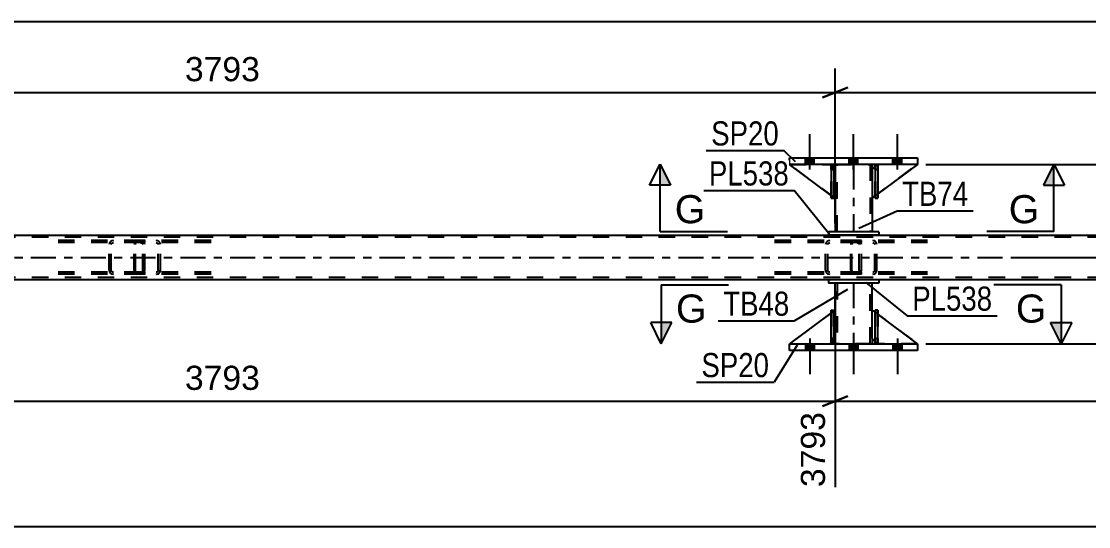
# Model space of a CAD drawing. Header units: millimetres. Extents: x 0 to 841, y 0 to 594.
# Drawn here: x 143.1 to 269.9, y 206.5 to 266.5 of the extents above; entities that cross this region are included whole.
import ezdxf

# ---------------------------------------------------------------- set-up
doc = ezdxf.new("R2010")
doc.units = ezdxf.units.MM
doc.linetypes.add('DXK_LINE_DOT2', pattern=[3.9198, 1.9599, -1.9599])
doc.linetypes.add('DXK_LINE_DOT3', pattern=[5.9187, 2.979, -0.9799, 0.9799, -0.9799])
doc.styles.add('Arial', font='ARIAL.TTF', dxfattribs={"height": 0.2})
doc.styles.add('Arial Narrow', font='ARIALN.TTF', dxfattribs={"height": 0.2})

# ---------------------------------------------------------------- blocks, each defined once
blk = doc.blocks.new('Part-318892622-4187 - 4091')
at = {"color": 7, "linetype": 'DXK_LINE_DOT2'}
for p, q in [((239.3, 232.21), (239.62, 232.21)), ((239.3, 228.81), (239.3, 232.21)), ((239.3, 232.21), (239.3, 228.21)), ((239.62, 232.21), (239.62, 228.81)), ((239.62, 228.21), (239.62, 232.12)), ((239.62, 228.81), (239.3, 228.81)), ((239.3, 228.21), (239.3, 228.81)), ((239.62, 228.81), (239.62, 228.21)), ((239.62, 228.21), (239.3, 228.21)), ((239.62, 228.21), (239.62, 228.21))]:
    blk.add_line(p, q, dxfattribs=at)
blk = doc.blocks.new('Part-318892622-4188 - 4091')
at = {"color": 2, "linetype": 'Continuous'}
for p, q in [((244.5, 228.21), (244.5, 232.21)), ((244.5, 232.21), (244.82, 232.21)), ((244.82, 228.21), (244.82, 232.21)), ((244.5, 228.21), (244.5, 228.21)), ((244.82, 228.21), (244.5, 228.21))]:
    blk.add_line(p, q, dxfattribs=at)
at = {"color": 7, "linetype": 'DXK_LINE_DOT2'}
for p, q in [((244.5, 232.21), (244.5, 228.81)), ((244.82, 228.81), (244.82, 232.21)), ((244.5, 228.81), (244.5, 228.21)), ((244.5, 228.81), (244.82, 228.81)), ((244.82, 228.21), (244.82, 228.81)), ((244.5, 228.21), (244.5, 228.21)), ((244.5, 228.21), (244.5, 228.21)), ((244.82, 228.21), (244.82, 228.21))]:
    blk.add_line(p, q, dxfattribs=at)
blk = doc.blocks.new('Part-318892622-4189 - 4091')
at = {"color": 2, "linetype": 'Continuous'}
for p, q in [((239.3, 228.21), (239.3, 232.21)), ((239.3, 232.21), (239.62, 232.21)), ((239.62, 228.21), (239.62, 232.21)), ((239.3, 228.21), (239.3, 228.21)), ((239.62, 228.21), (239.3, 228.21))]:
    blk.add_line(p, q, dxfattribs=at)
at = {"color": 7, "linetype": 'DXK_LINE_DOT2'}
for p, q in [((239.3, 232.21), (239.3, 228.81)), ((239.62, 228.81), (239.62, 232.21)), ((239.3, 228.81), (239.3, 228.21)), ((239.3, 228.81), (239.62, 228.81)), ((239.62, 228.21), (239.62, 228.81)), ((239.3, 228.21), (239.3, 228.21)), ((239.3, 228.21), (239.3, 228.21)), ((239.62, 228.21), (239.62, 228.21))]:
    blk.add_line(p, q, dxfattribs=at)
blk = doc.blocks.new('Bolt-318892622-4109 - 4091')
at = {"linetype": 'Continuous'}
for points in [[(237.27, 250.29), (236.23, 250.29), (236.23, 249.49), (237.27, 249.49)], [(237.27, 250.29), (236.23, 250.29), (236.23, 249.49), (237.27, 249.49)], [(237.27, 250.29), (236.23, 250.29), (236.23, 249.49), (237.27, 249.49)], [(242.47, 250.29), (241.43, 250.29), (241.43, 249.49), (242.47, 249.49)], [(242.47, 250.29), (241.43, 250.29), (241.43, 249.49), (242.47, 249.49)], [(247.67, 250.29), (246.63, 250.29), (246.63, 249.49), (247.67, 249.49)], [(247.67, 250.29), (246.63, 250.29), (246.63, 249.49), (247.67, 249.49)], [(247.67, 250.29), (246.63, 250.29), (246.63, 249.49), (247.67, 249.49)]]:
    blk.add_hatch(color=1, dxfattribs=at).paths.add_polyline_path(points)
at = {"color": 1, "linetype": 'Continuous'}
for p, q in [((236.75, 248.89), (236.75, 253.09)), ((236.75, 248.89), (236.75, 253.09)), ((236.75, 248.89), (236.75, 253.09)), ((241.95, 248.89), (241.95, 253.09)), ((241.95, 248.89), (241.95, 253.09)), ((247.15, 248.89), (247.15, 253.09)), ((247.15, 248.89), (247.15, 253.09)), ((247.15, 248.89), (247.15, 253.09)), ((236.23, 249.49), (236.23, 250.29)), ((236.23, 249.49), (236.23, 250.29)), ((236.23, 249.49), (236.23, 250.29)), ((237.27, 249.49), (237.27, 250.29)), ((237.27, 249.49), (237.27, 250.29)), ((237.27, 249.49), (237.27, 250.29)), ((241.43, 249.49), (241.43, 250.29)), ((241.43, 249.49), (241.43, 250.29)), ((242.47, 249.49), (242.47, 250.29)), ((242.47, 249.49), (242.47, 250.29)), ((246.63, 249.49), (246.63, 250.29)), ((246.63, 249.49), (246.63, 250.29)), ((246.63, 249.49), (246.63, 250.29)), ((247.67, 249.49), (247.67, 250.29)), ((247.67, 249.49), (247.67, 250.29)), ((247.67, 249.49), (247.67, 250.29))]:
    blk.add_line(p, q, dxfattribs=at)
blk = doc.blocks.new('Bolt-318892622-4110 - 4091')
at = {"linetype": 'Continuous'}
for points in [[(236.23, 227.41), (237.27, 227.41), (237.27, 228.21), (236.23, 228.21)], [(236.23, 227.41), (237.27, 227.41), (237.27, 228.21), (236.23, 228.21)], [(236.23, 227.41), (237.27, 227.41), (237.27, 228.21), (236.23, 228.21)], [(241.43, 227.41), (242.47, 227.41), (242.47, 228.21), (241.43, 228.21)], [(241.43, 227.41), (242.47, 227.41), (242.47, 228.21), (241.43, 228.21)], [(246.63, 227.41), (247.67, 227.41), (247.67, 228.21), (246.63, 228.21)], [(246.63, 227.41), (247.67, 227.41), (247.67, 228.21), (246.63, 228.21)], [(246.63, 227.41), (247.67, 227.41), (247.67, 228.21), (246.63, 228.21)]]:
    blk.add_hatch(color=1, dxfattribs=at).paths.add_polyline_path(points)
at = {"color": 1, "linetype": 'Continuous'}
for p, q in [((236.75, 228.81), (236.75, 224.61)), ((236.75, 228.81), (236.75, 224.61)), ((236.75, 228.81), (236.75, 224.61)), ((241.95, 228.81), (241.95, 224.61)), ((241.95, 228.81), (241.95, 224.61)), ((247.15, 228.81), (247.15, 224.61)), ((247.15, 228.81), (247.15, 224.61)), ((247.15, 228.81), (247.15, 224.61)), ((236.23, 228.21), (236.23, 227.41)), ((236.23, 228.21), (236.23, 227.41)), ((236.23, 228.21), (236.23, 227.41)), ((237.27, 228.21), (237.27, 227.41)), ((237.27, 228.21), (237.27, 227.41)), ((237.27, 228.21), (237.27, 227.41)), ((241.43, 228.21), (241.43, 227.41)), ((241.43, 228.21), (241.43, 227.41)), ((242.47, 228.21), (242.47, 227.41)), ((242.47, 228.21), (242.47, 227.41)), ((246.63, 228.21), (246.63, 227.41)), ((246.63, 228.21), (246.63, 227.41)), ((246.63, 228.21), (246.63, 227.41)), ((247.67, 228.21), (247.67, 227.41)), ((247.67, 228.21), (247.67, 227.41)), ((247.67, 228.21), (247.67, 227.41))]:
    blk.add_line(p, q, dxfattribs=at)
blk = doc.blocks.new('Part-318892622-4194 - 4091')
at = {"color": 2, "linetype": 'Continuous'}
for p, q in [((239.75, 232.21), (239.75, 235.41)), ((244.15, 232.21), (244.15, 235.41)), ((239.75, 228.21), (239.75, 228.81)), ((244.15, 228.81), (244.15, 228.21))]:
    blk.add_line(p, q, dxfattribs=at)
at = {"color": 7, "linetype": 'DXK_LINE_DOT2'}
for p, q in [((244.15, 235.41), (239.75, 235.41)), ((239.99, 235.41), (239.99, 228.21)), ((243.91, 228.21), (243.91, 235.41)), ((239.75, 228.81), (239.75, 232.21)), ((244.15, 228.81), (244.15, 232.21)), ((244.15, 228.21), (239.75, 228.21))]:
    blk.add_line(p, q, dxfattribs=at)
at = {"color": 7, "linetype": 'DXK_LINE_DOT3'}
blk.add_line((241.95, 235.41), (241.95, 228.21), dxfattribs=at)
blk = doc.blocks.new('Part-318892622-4152 - 4091')
at = {"color": 2, "linetype": 'Continuous'}
for p, q in [((102.77, 241.09), (761.68, 241.09)), ((238.95, 235.81), (102.77, 235.81)), ((494.16, 235.81), (244.95, 235.81))]:
    blk.add_line(p, q, dxfattribs=at)
at = {"color": 7, "linetype": 'DXK_LINE_DOT2'}
for p, q in [((761.68, 240.85), (102.77, 240.85)), ((761.68, 236.05), (102.77, 236.05)), ((244.95, 235.81), (238.95, 235.81))]:
    blk.add_line(p, q, dxfattribs=at)
at = {"color": 7, "linetype": 'DXK_LINE_DOT3'}
blk.add_line((102.77, 238.45), (761.68, 238.45), dxfattribs=at)
blk = doc.blocks.new('Part-318892622-4199 - 4091')
at = {"color": 2, "linetype": 'Continuous'}
for p, q in [((244.95, 235.81), (238.95, 235.81)), ((238.95, 235.81), (238.95, 235.41)), ((244.95, 235.41), (238.95, 235.41)), ((244.95, 235.81), (244.95, 235.41))]:
    blk.add_line(p, q, dxfattribs=at)
blk = doc.blocks.new('Part-318892622-4204 - 4091')
at = {"color": 2, "linetype": 'Continuous'}
for p, q in [((244.95, 241.49), (238.95, 241.49)), ((238.95, 241.49), (238.95, 241.09)), ((244.95, 241.09), (238.95, 241.09)), ((244.95, 241.49), (244.95, 241.09))]:
    blk.add_line(p, q, dxfattribs=at)
blk = doc.blocks.new('Part-318892622-4214 - 4091')
at = {"color": 7, "linetype": 'DXK_LINE_DOT2'}
for p, q in [((241.63, 240.16), (241.61, 239.97)), ((241.61, 236.93), (241.61, 239.97)), ((241.69, 240.31), (241.63, 240.16)), ((241.78, 240.42), (241.69, 240.31)), ((241.75, 239.97), (241.76, 240.06)), ((241.75, 236.93), (241.75, 239.97)), ((241.76, 240.06), (241.79, 240.14)), ((241.88, 240.45), (241.78, 240.42)), ((241.79, 240.14), (241.83, 240.19)), ((241.83, 240.19), (241.88, 240.21)), ((250.74, 240.45), (241.88, 240.45)), ((250.74, 240.21), (241.88, 240.21)), ((242.88, 240.21), (242.88, 240.45)), ((244.41, 240.42), (244.22, 240.45)), ((244.22, 240.21), (244.32, 240.19)), ((244.32, 240.19), (244.4, 240.14)), ((244.4, 240.14), (244.45, 240.06)), ((244.45, 240.06), (244.47, 239.97)), ((244.47, 236.93), (244.47, 239.97)), ((244.72, 239.97), (244.68, 240.16)), ((244.72, 236.93), (244.72, 239.97)), ((241.61, 236.93), (241.63, 236.75)), ((241.63, 236.75), (241.69, 236.59)), ((241.69, 236.59), (241.78, 236.49)), ((241.76, 236.84), (241.75, 236.93)), ((241.79, 236.76), (241.76, 236.84)), ((241.78, 236.49), (241.88, 236.45)), ((241.83, 236.71), (241.79, 236.76)), ((241.88, 236.69), (241.83, 236.71)), ((250.74, 236.69), (241.88, 236.69)), ((250.74, 236.45), (241.88, 236.45)), ((242.88, 236.45), (242.88, 236.69)), ((244.32, 236.71), (244.22, 236.69)), ((244.22, 236.45), (244.41, 236.49)), ((244.4, 236.76), (244.32, 236.71)), ((244.45, 236.84), (244.4, 236.76)), ((244.47, 236.93), (244.45, 236.84)), ((244.68, 236.75), (244.72, 236.93))]:
    blk.add_line(p, q, dxfattribs=at)
for centre, start, end in [((244.23, 239.96), 23.8494, 68.8059), ((244.23, 236.95), 291.1941, 336.1506)]:
    blk.add_arc(centre, 0.492, start, end, dxfattribs=at)
blk = doc.blocks.new('Part-318892622-4215 - 4091')
at = {"color": 7, "linetype": 'DXK_LINE_DOT2'}
for p, q in [((156.5, 240.16), (156.48, 239.97)), ((156.48, 236.93), (156.48, 239.97)), ((156.56, 240.31), (156.5, 240.16)), ((156.65, 240.42), (156.56, 240.31)), ((156.61, 239.97), (156.63, 240.06)), ((156.61, 236.93), (156.61, 239.97)), ((156.63, 240.06), (156.65, 240.14)), ((156.75, 240.45), (156.65, 240.42)), ((156.65, 240.14), (156.7, 240.19)), ((156.7, 240.19), (156.75, 240.21)), ((165.61, 240.45), (156.75, 240.45)), ((165.61, 240.21), (156.75, 240.21)), ((157.74, 240.21), (157.74, 240.45)), ((159.28, 240.42), (159.08, 240.45)), ((159.08, 240.21), (159.18, 240.19)), ((159.18, 240.19), (159.26, 240.14)), ((159.26, 240.14), (159.32, 240.06)), ((159.32, 240.06), (159.34, 239.97)), ((159.34, 236.93), (159.34, 239.97)), ((159.59, 239.97), (159.55, 240.16)), ((159.59, 236.93), (159.59, 239.97)), ((156.48, 236.93), (156.5, 236.75)), ((156.5, 236.75), (156.56, 236.59)), ((156.56, 236.59), (156.65, 236.49)), ((156.63, 236.84), (156.61, 236.93)), ((156.65, 236.76), (156.63, 236.84)), ((156.7, 236.71), (156.65, 236.76)), ((156.65, 236.49), (156.75, 236.45)), ((156.75, 236.69), (156.7, 236.71)), ((165.61, 236.69), (156.75, 236.69)), ((165.61, 236.45), (156.75, 236.45)), ((157.74, 236.45), (157.74, 236.69)), ((159.18, 236.71), (159.08, 236.69)), ((159.08, 236.45), (159.28, 236.49)), ((159.26, 236.76), (159.18, 236.71)), ((159.32, 236.84), (159.26, 236.76)), ((159.34, 236.93), (159.32, 236.84)), ((159.55, 236.75), (159.59, 236.93))]:
    blk.add_line(p, q, dxfattribs=at)
for centre, start, end in [((159.1, 239.96), 23.8494, 68.8059), ((159.1, 236.95), 291.1941, 336.1506)]:
    blk.add_arc(centre, 0.492, start, end, dxfattribs=at)
blk = doc.blocks.new('Part-318892622-4217 - 4091')
at = {"color": 7, "linetype": 'DXK_LINE_DOT2'}
for p, q in [((239.75, 245.49), (234.35, 249.49)), ((234.35, 249.49), (239.15, 249.49)), ((239.15, 249.49), (239.75, 248.89)), ((239.75, 248.89), (239.15, 249.49)), ((239.75, 248.89), (239.75, 245.49)), ((239.75, 248.89), (239.75, 248.89)), ((239.75, 248.89), (239.75, 245.49))]:
    blk.add_line(p, q, dxfattribs=at)
blk = doc.blocks.new('Part-318892622-4218 - 4091')
at = {"color": 2, "linetype": 'Continuous'}
for p, q in [((239.3, 245.82), (234.35, 249.49)), ((239.3, 249.34), (239.15, 249.49)), ((239.75, 248.89), (239.62, 249.02)), ((239.75, 248.89), (239.75, 248.89)), ((239.75, 245.49), (239.75, 248.89)), ((239.62, 245.59), (239.75, 245.49)), ((239.75, 245.49), (239.75, 245.49))]:
    blk.add_line(p, q, dxfattribs=at)
at = {"color": 7, "linetype": 'DXK_LINE_DOT2'}
for p, q in [((239.15, 249.49), (234.35, 249.49)), ((234.35, 249.49), (234.35, 249.49)), ((239.15, 249.49), (239.75, 248.89)), ((239.62, 249.02), (239.3, 249.34)), ((239.75, 248.89), (239.75, 245.49)), ((239.62, 245.59), (239.3, 245.82))]:
    blk.add_line(p, q, dxfattribs=at)
blk = doc.blocks.new('Part-318892622-4219 - 4091')
at = {"color": 7, "linetype": 'DXK_LINE_DOT2'}
for p, q in [((244.5, 248.89), (244.5, 249.49)), ((244.5, 249.49), (244.5, 249.49)), ((244.5, 249.49), (244.5, 245.49)), ((244.5, 249.49), (244.82, 249.49)), ((244.5, 245.49), (244.5, 248.89)), ((244.5, 248.89), (244.82, 248.89)), ((244.82, 249.49), (244.82, 248.89)), ((244.82, 245.49), (244.82, 249.49)), ((244.82, 248.89), (244.82, 245.49)), ((244.5, 245.49), (244.82, 245.49))]:
    blk.add_line(p, q, dxfattribs=at)
blk = doc.blocks.new('Part-318892622-4220 - 4091')
at = {"color": 7, "linetype": 'DXK_LINE_DOT2'}
for p, q in [((239.3, 248.89), (239.3, 249.49)), ((239.3, 249.49), (239.3, 249.49)), ((239.3, 249.49), (239.3, 245.49)), ((239.3, 249.49), (239.62, 249.49)), ((239.3, 245.49), (239.3, 248.89)), ((239.3, 248.89), (239.62, 248.89)), ((239.62, 249.49), (239.62, 248.89)), ((239.62, 245.49), (239.62, 249.49)), ((239.62, 248.89), (239.62, 245.49)), ((239.3, 245.49), (239.62, 245.49))]:
    blk.add_line(p, q, dxfattribs=at)
blk = doc.blocks.new('Part-318892622-4221 - 4091')
at = {"color": 2, "linetype": 'Continuous'}
for p, q in [((244.82, 249.49), (244.5, 249.49)), ((244.5, 249.49), (244.5, 245.49)), ((244.82, 249.49), (244.82, 249.49)), ((244.82, 249.49), (244.82, 245.49)), ((244.82, 245.49), (244.5, 245.49))]:
    blk.add_line(p, q, dxfattribs=at)
at = {"color": 7, "linetype": 'DXK_LINE_DOT2'}
for p, q in [((244.5, 249.49), (244.5, 248.89)), ((244.5, 249.49), (244.5, 249.49)), ((244.82, 248.89), (244.5, 248.89)), ((244.5, 248.89), (244.5, 245.49)), ((244.82, 248.89), (244.82, 249.49)), ((244.82, 249.49), (244.82, 249.49)), ((244.82, 245.49), (244.82, 248.89))]:
    blk.add_line(p, q, dxfattribs=at)
blk = doc.blocks.new('Part-318892622-4222 - 4091')
at = {"color": 2, "linetype": 'Continuous'}
for p, q in [((239.62, 249.49), (239.3, 249.49)), ((239.3, 249.49), (239.3, 245.49)), ((239.62, 249.49), (239.62, 249.49)), ((239.62, 249.49), (239.62, 245.49)), ((239.62, 245.49), (239.3, 245.49))]:
    blk.add_line(p, q, dxfattribs=at)
at = {"color": 7, "linetype": 'DXK_LINE_DOT2'}
for p, q in [((239.3, 249.49), (239.3, 248.89)), ((239.3, 249.49), (239.3, 249.49)), ((239.62, 248.89), (239.3, 248.89)), ((239.3, 248.89), (239.3, 245.49)), ((239.62, 248.89), (239.62, 249.49)), ((239.62, 249.49), (239.62, 249.49)), ((239.62, 245.49), (239.62, 248.89))]:
    blk.add_line(p, q, dxfattribs=at)
blk = doc.blocks.new('Part-318892622-4271 - 4091')
at = {"color": 2, "linetype": 'Continuous'}
for p, q in [((239.75, 249.49), (239.75, 248.89)), ((244.15, 249.49), (244.15, 248.89)), ((239.75, 245.49), (239.75, 241.49)), ((244.15, 245.49), (244.15, 241.49))]:
    blk.add_line(p, q, dxfattribs=at)
at = {"color": 7, "linetype": 'DXK_LINE_DOT2'}
for p, q in [((239.75, 249.49), (244.15, 249.49)), ((239.75, 248.89), (239.75, 245.49)), ((239.99, 241.49), (239.99, 249.49)), ((243.91, 249.49), (243.91, 241.49)), ((244.15, 248.89), (244.15, 245.49)), ((244.15, 241.49), (239.75, 241.49))]:
    blk.add_line(p, q, dxfattribs=at)
at = {"color": 7, "linetype": 'DXK_LINE_DOT3'}
blk.add_line((241.95, 249.49), (241.95, 241.49), dxfattribs=at)
blk = doc.blocks.new('Part-318892622-4272 - 4091')
at = {"color": 7, "linetype": 'DXK_LINE_DOT2'}
for p, q in [((244.15, 228.81), (244.15, 232.21)), ((244.15, 232.21), (249.55, 228.21)), ((244.75, 228.21), (244.15, 228.81)), ((249.55, 228.21), (244.75, 228.21))]:
    blk.add_line(p, q, dxfattribs=at)
blk = doc.blocks.new('Part-318892622-4273 - 4091')
at = {"color": 2, "linetype": 'Continuous'}
for p, q in [((244.15, 228.81), (244.15, 232.21)), ((244.15, 232.21), (244.5, 231.95)), ((249.55, 228.21), (244.82, 231.71)), ((244.5, 228.46), (244.15, 228.81))]:
    blk.add_line(p, q, dxfattribs=at)
at = {"color": 7, "linetype": 'DXK_LINE_DOT2'}
for p, q in [((244.82, 231.71), (244.5, 231.95)), ((244.5, 228.46), (244.75, 228.21)), ((244.75, 228.21), (249.55, 228.21))]:
    blk.add_line(p, q, dxfattribs=at)
blk = doc.blocks.new('Part-318892622-4274 - 4091')
at = {"color": 7, "linetype": 'DXK_LINE_DOT2'}
for p, q in [((239.75, 232.21), (234.35, 228.21)), ((239.75, 228.81), (239.75, 232.21)), ((239.75, 232.21), (239.75, 228.81)), ((239.15, 228.21), (239.75, 228.81)), ((239.75, 228.81), (239.15, 228.21)), ((239.75, 228.81), (239.75, 228.81)), ((234.35, 228.21), (239.15, 228.21))]:
    blk.add_line(p, q, dxfattribs=at)
blk = doc.blocks.new('Part-318892622-4275 - 4091')
at = {"color": 7, "linetype": 'DXK_LINE_DOT2'}
for p, q in [((239.62, 232.12), (239.3, 231.88)), ((239.75, 228.81), (239.75, 232.21)), ((239.75, 228.81), (239.15, 228.21)), ((239.62, 228.69), (239.3, 228.37)), ((234.35, 228.21), (234.35, 228.21)), ((234.35, 228.21), (239.15, 228.21))]:
    blk.add_line(p, q, dxfattribs=at)
at = {"color": 2, "linetype": 'Continuous'}
for p, q in [((239.75, 232.21), (239.62, 232.12)), ((239.75, 228.81), (239.75, 232.21)), ((239.3, 231.88), (234.35, 228.21)), ((239.3, 228.37), (239.15, 228.21)), ((239.75, 228.81), (239.62, 228.69)), ((239.75, 228.81), (239.75, 228.81))]:
    blk.add_line(p, q, dxfattribs=at)
blk = doc.blocks.new('Part-318892622-4276 - 4091')
at = {"color": 7, "linetype": 'DXK_LINE_DOT2'}
for p, q in [((244.82, 232.21), (244.5, 232.21)), ((244.5, 228.81), (244.5, 232.21)), ((244.5, 232.21), (244.5, 228.21)), ((244.82, 232.21), (244.82, 228.81)), ((244.82, 228.21), (244.82, 232.21)), ((244.82, 228.81), (244.5, 228.81)), ((244.5, 228.21), (244.5, 228.81)), ((244.82, 228.81), (244.82, 228.21)), ((244.82, 228.21), (244.5, 228.21)), ((244.82, 228.21), (244.82, 228.21))]:
    blk.add_line(p, q, dxfattribs=at)
blk = doc.blocks.new('Part-318892622-4281 - 4091')
at = {"color": 7, "linetype": 'DXK_LINE_DOT2'}
for p, q in [((157.23, 240.45), (146.38, 240.45)), ((157.23, 240.21), (146.38, 240.21)), ((153.52, 240.16), (153.49, 239.97)), ((153.49, 236.93), (153.49, 239.97)), ((153.74, 239.97), (153.76, 240.06)), ((153.74, 236.93), (153.74, 239.97)), ((153.76, 240.06), (153.82, 240.14)), ((154, 240.45), (153.8, 240.42)), ((153.82, 240.14), (153.9, 240.19)), ((153.9, 240.19), (154, 240.21)), ((157.43, 240.42), (157.23, 240.45)), ((157.23, 240.21), (157.33, 240.19)), ((157.33, 240.19), (157.41, 240.14)), ((157.41, 240.14), (157.47, 240.06)), ((157.47, 240.06), (157.49, 239.97)), ((157.49, 236.93), (157.49, 239.97)), ((157.74, 239.97), (157.7, 240.16)), ((157.74, 236.93), (157.74, 239.97)), ((157.23, 236.69), (146.38, 236.69)), ((157.23, 236.45), (146.38, 236.45)), ((153.49, 236.93), (153.52, 236.75)), ((153.76, 236.84), (153.74, 236.93)), ((153.82, 236.76), (153.76, 236.84)), ((153.8, 236.49), (154, 236.45)), ((153.9, 236.71), (153.82, 236.76)), ((154, 236.69), (153.9, 236.71)), ((157.33, 236.71), (157.23, 236.69)), ((157.23, 236.45), (157.43, 236.49)), ((157.41, 236.76), (157.33, 236.71)), ((157.47, 236.84), (157.41, 236.76)), ((157.49, 236.93), (157.47, 236.84)), ((157.7, 236.75), (157.74, 236.93))]:
    blk.add_line(p, q, dxfattribs=at)
for centre, start, end in [((153.98, 239.95), 110.7583, 155.68), ((157.25, 239.95), 24.32, 69.2417), ((153.98, 236.95), 204.32, 249.2417), ((157.25, 236.95), 290.7583, 335.68)]:
    blk.add_arc(centre, 0.496, start, end, dxfattribs=at)
blk = doc.blocks.new('Part-318892622-4300 - 4091')
at = {"color": 7, "linetype": 'DXK_LINE_DOT2'}
for p, q in [((242.37, 240.45), (231.51, 240.45)), ((242.37, 240.21), (231.51, 240.21)), ((238.66, 240.16), (238.62, 239.97)), ((238.62, 236.93), (238.62, 239.97)), ((238.88, 239.97), (238.89, 240.06)), ((238.88, 236.93), (238.88, 239.97)), ((238.89, 240.06), (238.95, 240.14)), ((239.13, 240.45), (238.94, 240.42)), ((238.95, 240.14), (239.03, 240.19)), ((239.03, 240.19), (239.13, 240.21)), ((242.56, 240.42), (242.37, 240.45)), ((242.37, 240.21), (242.46, 240.19)), ((242.46, 240.19), (242.55, 240.14)), ((242.55, 240.14), (242.6, 240.06)), ((242.6, 240.06), (242.62, 239.97)), ((242.62, 236.93), (242.62, 239.97)), ((242.88, 239.97), (242.84, 240.16)), ((242.88, 236.93), (242.88, 239.97)), ((242.37, 236.69), (231.51, 236.69)), ((242.37, 236.45), (231.51, 236.45)), ((238.62, 236.93), (238.66, 236.75)), ((238.89, 236.84), (238.88, 236.93)), ((238.95, 236.76), (238.89, 236.84)), ((238.94, 236.49), (239.13, 236.45)), ((239.03, 236.71), (238.95, 236.76)), ((239.13, 236.69), (239.03, 236.71)), ((242.46, 236.71), (242.37, 236.69)), ((242.37, 236.45), (242.56, 236.49)), ((242.55, 236.76), (242.46, 236.71)), ((242.6, 236.84), (242.55, 236.76)), ((242.62, 236.93), (242.6, 236.84)), ((242.84, 236.75), (242.88, 236.93))]:
    blk.add_line(p, q, dxfattribs=at)
for centre, start, end in [((239.11, 239.95), 110.7583, 155.68), ((242.39, 239.95), 24.32, 69.2417), ((239.11, 236.95), 204.32, 249.2417), ((242.39, 236.95), 290.7583, 335.68)]:
    blk.add_arc(centre, 0.496, start, end, dxfattribs=at)
blk = doc.blocks.new('Part-318892622-4335 - 4091')
at = {"color": 2, "linetype": 'Continuous'}
for p, q in [((234.35, 249.49), (234.35, 250.29)), ((234.35, 250.29), (249.55, 250.29)), ((249.55, 250.29), (249.55, 249.49)), ((249.55, 249.49), (234.35, 249.49))]:
    blk.add_line(p, q, dxfattribs=at)
blk = doc.blocks.new('Part-318892622-4340 - 4091')
at = {"color": 2, "linetype": 'Continuous'}
for p, q in [((234.35, 228.21), (234.35, 228.21)), ((234.35, 227.41), (234.35, 228.21)), ((234.35, 228.21), (249.55, 228.21)), ((234.35, 227.41), (234.35, 227.41)), ((249.55, 227.41), (234.35, 227.41)), ((249.55, 228.21), (249.55, 228.21)), ((249.55, 228.21), (249.55, 227.41)), ((249.55, 227.41), (249.55, 227.41))]:
    blk.add_line(p, q, dxfattribs=at)
at = {"color": 7, "linetype": 'DXK_LINE_DOT2'}
for p, q in [((234.35, 227.41), (234.35, 228.21)), ((249.55, 228.21), (249.55, 227.41))]:
    blk.add_line(p, q, dxfattribs=at)
blk = doc.blocks.new('Part-318892622-4341 - 4091')
at = {"color": 7, "linetype": 'DXK_LINE_DOT2'}
for p, q in [((244.75, 249.49), (244.15, 248.89)), ((244.15, 245.49), (249.55, 249.49)), ((244.15, 248.89), (244.15, 245.49)), ((249.55, 249.49), (244.75, 249.49))]:
    blk.add_line(p, q, dxfattribs=at)
blk = doc.blocks.new('Part-318892622-4342 - 4091')
at = {"color": 2, "linetype": 'Continuous'}
for p, q in [((244.5, 249.25), (244.15, 248.89)), ((244.15, 248.89), (244.15, 245.49)), ((249.55, 249.49), (244.82, 245.99)), ((244.15, 245.49), (244.5, 245.76))]:
    blk.add_line(p, q, dxfattribs=at)
at = {"color": 7, "linetype": 'DXK_LINE_DOT2'}
for p, q in [((244.75, 249.49), (244.5, 249.25)), ((249.55, 249.49), (244.75, 249.49)), ((249.55, 249.49), (249.55, 249.49)), ((249.55, 249.49), (249.55, 249.49)), ((244.82, 245.99), (244.5, 245.76))]:
    blk.add_line(p, q, dxfattribs=at)
blk = doc.blocks.new('StraightDimension-318892622-4525 - 4091')
at = {"color": 7, "linetype": 'Continuous'}
blk.add_line((93.51, 206.5), (770.94, 206.5), dxfattribs=at)
blk = doc.blocks.new('StraightDimension-318892622-4563 - 4091')
at = {"color": 7, "linetype": 'Continuous'}
for p, q in [((277.33, 250.99), (278.53, 247.99)), ((250.55, 249.49), (280.33, 249.49)), ((277.93, 238.45), (277.93, 249.49)), ((278.53, 236.95), (277.33, 239.95)), ((261.52, 238.45), (280.33, 238.45))]:
    blk.add_line(p, q, dxfattribs=at)
at = {"color": 0}
blk.add_wipeout([(277.18, 247.32), (272.98, 247.32), (272.98, 240.63), (277.18, 240.63)], dxfattribs=at)
at = {"color": 3, "style": 'Arial Narrow'}
blk.add_text('276', height=2.863, rotation=90.0002, dxfattribs=at).set_placement((276.58, 241.23))
blk = doc.blocks.new('StraightDimension-318892622-4368 - 4091')
at = {"color": 7, "linetype": 'Continuous'}
for p, q in [((239.75, 234.41), (239.75, 211.19)), ((238.25, 220.78), (241.25, 221.98)), ((94.15, 221.38), (239.75, 221.38))]:
    blk.add_line(p, q, dxfattribs=at)
at = {"color": 0}
blk.add_wipeout([(171.99, 222.13), (171.99, 226.33), (161.9, 226.33), (161.9, 222.13)], dxfattribs=at)
at = {"color": 3, "style": 'Arial'}
blk.add_text('3793', height=2.865, dxfattribs=at).set_placement((162.5, 222.73))
at = {"color": 0, "linetype": 'Continuous'}
blk.add_wipeout([(239.15, 220.68), (234.95, 220.68), (234.95, 210.59), (239.15, 210.59)], dxfattribs=at)
at = {"color": 3, "linetype": 'Continuous', "style": 'Arial'}
blk.add_text('3793', height=2.865, rotation=90.0002, dxfattribs=at).set_placement((238.55, 211.19))
blk = doc.blocks.new('StraightDimension-318892622-4424 - 4091')
at = {"color": 7, "linetype": 'Continuous'}
for p, q in [((239.75, 242.49), (239.75, 260.87)), ((94.15, 258.02), (239.75, 258.02)), ((238.25, 257.42), (241.25, 258.62))]:
    blk.add_line(p, q, dxfattribs=at)
at = {"color": 0}
blk.add_wipeout([(171.99, 258.77), (171.99, 262.97), (161.9, 262.97), (161.9, 258.77)], dxfattribs=at)
at = {"color": 3, "style": 'Arial'}
blk.add_text('3793', height=2.865, dxfattribs=at).set_placement((162.5, 259.37))
blk = doc.blocks.new('StraightDimension-318892622-4381 - 4091')
at = {"color": 7, "linetype": 'Continuous'}
for p, q in [((239.75, 234.41), (239.75, 211.19)), ((241.25, 221.98), (238.25, 220.78)), ((239.75, 221.38), (494.96, 221.38))]:
    blk.add_line(p, q, dxfattribs=at)
blk = doc.blocks.new('StraightDimension-318892622-4437 - 4091')
at = {"color": 7, "linetype": 'Continuous'}
for p, q in [((239.75, 242.49), (239.75, 260.87)), ((241.25, 258.62), (238.25, 257.42)), ((239.75, 258.02), (494.96, 258.02))]:
    blk.add_line(p, q, dxfattribs=at)
blk = doc.blocks.new('StraightDimension-318892622-4504 - 4091')
at = {"color": 7, "linetype": 'Continuous'}
blk.add_line((94.15, 266.47), (770.3, 266.47), dxfattribs=at)
blk = doc.blocks.new('StraightDimension-318892622-4534 - 4091')
at = {"color": 7, "linetype": 'Continuous'}
for p, q in [((277.33, 239.95), (278.53, 236.95)), ((261.52, 238.45), (280.33, 238.45)), ((277.93, 228.21), (277.93, 238.45)), ((278.53, 226.71), (277.33, 229.71)), ((250.55, 228.21), (280.33, 228.21))]:
    blk.add_line(p, q, dxfattribs=at)
at = {"color": 0}
blk.add_wipeout([(277.18, 236.68), (272.98, 236.68), (272.98, 229.99), (277.18, 229.99)], dxfattribs=at)
at = {"color": 3, "style": 'Arial Narrow'}
blk.add_text('256', height=2.863, rotation=90.0002, dxfattribs=at).set_placement((276.58, 230.59))
blk = doc.blocks.new('Mark-318892622-4190 - 4091')
at = {"color": 0}
blk.add_wipeout([(234.31, 231.53), (234.31, 234.53), (226.46, 234.53), (226.46, 231.53)], dxfattribs=at)
blk.add_wipeout([(234.31, 231.53), (234.31, 234.53), (226.46, 234.53), (226.46, 231.53)], dxfattribs=at)
at = {"color": 30, "linetype": 'Continuous'}
for p in [(241.24, 234.63), (225.86, 230.93)]:
    blk.add_line(p, (234.91, 230.93), dxfattribs=at)
at = {"color": 3, "style": 'Arial Narrow'}
blk.add_text('TB48', height=2.863, dxfattribs=at).set_placement((226.46, 231.53))
blk = doc.blocks.new('Mark-318892622-4195 - 4091')
at = {"color": 0}
blk.add_wipeout([(258.42, 232.13), (258.42, 235.13), (248.92, 235.13), (248.92, 232.13)], dxfattribs=at)
blk.add_wipeout([(258.42, 232.13), (258.42, 235.13), (248.92, 235.13), (248.92, 232.13)], dxfattribs=at)
at = {"color": 30, "linetype": 'Continuous'}
for p, q in [((243.4, 235.49), (248.32, 231.53)), ((248.32, 231.53), (259.02, 231.53))]:
    blk.add_line(p, q, dxfattribs=at)
at = {"color": 3, "style": 'Arial Narrow'}
blk.add_text('PL538', height=2.863, dxfattribs=at).set_placement((248.92, 232.13))
blk = doc.blocks.new('Mark-318892622-4200 - 4091')
at = {"color": 0}
blk.add_wipeout([(234.27, 246.99), (234.27, 249.99), (224.76, 249.99), (224.76, 246.99)], dxfattribs=at)
blk.add_wipeout([(234.27, 246.99), (234.27, 249.99), (224.76, 249.99), (224.76, 246.99)], dxfattribs=at)
at = {"color": 30, "linetype": 'Continuous'}
for p in [(224.16, 246.39), (239.14, 241.12)]:
    blk.add_line(p, (234.87, 246.39), dxfattribs=at)
at = {"color": 3, "style": 'Arial Narrow'}
blk.add_text('PL538', height=2.863, dxfattribs=at).set_placement((224.76, 246.99))
blk = doc.blocks.new('Mark-318892622-4267 - 4091')
at = {"color": 0}
blk.add_wipeout([(255.57, 244.57), (255.57, 247.57), (247.71, 247.57), (247.71, 244.57)], dxfattribs=at)
blk.add_wipeout([(255.57, 244.57), (255.57, 247.57), (247.71, 247.57), (247.71, 244.57)], dxfattribs=at)
at = {"color": 30, "linetype": 'Continuous'}
for p, q in [((242.59, 241.91), (247.11, 243.97)), ((247.11, 243.97), (256.17, 243.97))]:
    blk.add_line(p, q, dxfattribs=at)
at = {"color": 3, "style": 'Arial Narrow'}
blk.add_text('TB74', height=2.863, dxfattribs=at).set_placement((247.71, 244.57))
blk = doc.blocks.new('Mark-318892622-4331 - 4091')
at = {"color": 0}
blk.add_wipeout([(233.07, 251.74), (233.07, 254.74), (225.03, 254.74), (225.03, 251.74)], dxfattribs=at)
blk.add_wipeout([(233.07, 251.74), (233.07, 254.74), (225.03, 254.74), (225.03, 251.74)], dxfattribs=at)
at = {"color": 30, "linetype": 'Continuous'}
for p in [(224.43, 251.14), (235.03, 249.79)]:
    blk.add_line(p, (233.67, 251.14), dxfattribs=at)
at = {"color": 3, "style": 'Arial Narrow'}
blk.add_text('SP20', height=2.863, dxfattribs=at).set_placement((225.03, 251.74))
blk = doc.blocks.new('Mark-318892622-4336 - 4091')
at = {"color": 0}
blk.add_wipeout([(231.91, 224.24), (231.91, 227.24), (223.87, 227.24), (223.87, 224.24)], dxfattribs=at)
blk.add_wipeout([(231.91, 224.24), (231.91, 227.24), (223.87, 227.24), (223.87, 224.24)], dxfattribs=at)
at = {"color": 30, "linetype": 'Continuous'}
for p in [(235.24, 228.04), (223.27, 223.64)]:
    blk.add_line(p, (232.51, 223.64), dxfattribs=at)
at = {"color": 3, "style": 'Arial Narrow'}
blk.add_text('SP20', height=2.863, dxfattribs=at).set_placement((223.87, 224.24))
blk = doc.blocks.new('SectionMark-318892622-4648 - 4091')
at = {"linetype": 'Continuous'}
for points in [[(220.2, 247.01), (218.95, 247.01), (218.95, 249.51)], [(265.76, 247.01), (264.51, 247.01), (265.76, 249.51)]]:
    blk.add_hatch(color=6, dxfattribs=at).paths.add_polyline_path(points)
at = {"color": 6, "linetype": 'Continuous'}
for p, q in [((217.7, 247.01), (218.95, 249.51)), ((218.95, 241.51), (218.95, 249.51)), ((218.95, 249.51), (220.2, 247.01)), ((265.76, 249.51), (264.51, 247.01)), ((265.76, 241.51), (265.76, 249.51)), ((265.76, 249.51), (267.01, 247.01)), ((220.2, 247.01), (217.7, 247.01)), ((264.51, 247.01), (267.01, 247.01)), ((218.95, 241.51), (226.95, 241.51)), ((265.76, 241.51), (257.76, 241.51))]:
    blk.add_line(p, q, dxfattribs=at)
at = {"color": 0, "linetype": 'Continuous'}
for points in [[(224.33, 242.51), (224.33, 246.01), (220.7, 246.01), (220.7, 242.51)], [(264.01, 242.51), (264.01, 246.01), (260.38, 246.01), (260.38, 242.51)]]:
    blk.add_wipeout(points, dxfattribs=at)
at = {"color": 3, "linetype": 'Continuous', "style": 'Arial'}
for p in [(220.7, 242.51), (260.38, 242.51)]:
    blk.add_text('G', height=3.34, dxfattribs=at).set_placement(p)
blk = doc.blocks.new('SectionMark-318892622-4650 - 4091')
at = {"color": 6, "linetype": 'Continuous'}
for p, q in [((219.09, 235.21), (227.09, 235.21)), ((219.09, 235.21), (219.09, 228.21)), ((266.61, 235.21), (258.61, 235.21)), ((266.61, 235.21), (266.61, 228.21)), ((219.09, 228.21), (217.84, 230.71)), ((267.86, 230.71), (266.61, 228.21))]:
    blk.add_line(p, q, dxfattribs=at)
at = {"color": 0, "linetype": 'Continuous'}
for points in [[(224.47, 230.71), (224.47, 234.21), (220.84, 234.21), (220.84, 230.71)], [(264.86, 230.71), (264.86, 234.21), (261.23, 234.21), (261.23, 230.71)]]:
    blk.add_wipeout(points, dxfattribs=at)
at = {"linetype": 'Continuous'}
for points in [[(219.09, 230.71), (220.34, 230.71), (219.09, 228.21)], [(265.36, 230.71), (266.61, 230.71), (266.61, 228.21)]]:
    blk.add_hatch(color=6, dxfattribs=at).paths.add_polyline_path(points)
at = {"color": 6, "linetype": 'Continuous'}
for p, q in [((220.34, 230.71), (217.84, 230.71)), ((219.09, 228.21), (220.34, 230.71)), ((265.36, 230.71), (267.86, 230.71)), ((266.61, 228.21), (265.36, 230.71))]:
    blk.add_line(p, q, dxfattribs=at)
at = {"color": 3, "linetype": 'Continuous', "style": 'Arial'}
for p in [(220.84, 230.71), (261.23, 230.71)]:
    blk.add_text('G', height=3.34, dxfattribs=at).set_placement(p)

msp = doc.modelspace()

# ---------------------------------------------------------------- block references
for name in ['Bolt-318892622-4109 - 4091', 'Part-318892622-4335 - 4091', 'Part-318892622-4217 - 4091', 'Part-318892622-4218 - 4091', 'Part-318892622-4220 - 4091', 'Part-318892622-4222 - 4091', 'Part-318892622-4271 - 4091', 'Part-318892622-4341 - 4091', 'Part-318892622-4342 - 4091', 'Part-318892622-4219 - 4091', 'Part-318892622-4221 - 4091', 'Part-318892622-4152 - 4091', 'Part-318892622-4204 - 4091', 'Part-318892622-4281 - 4091', 'Part-318892622-4215 - 4091', 'Part-318892622-4300 - 4091', 'Part-318892622-4214 - 4091', 'Part-318892622-4199 - 4091', 'Part-318892622-4194 - 4091', 'Part-318892622-4274 - 4091', 'Part-318892622-4275 - 4091', 'Part-318892622-4187 - 4091', 'Part-318892622-4189 - 4091', 'Part-318892622-4272 - 4091', 'Part-318892622-4273 - 4091', 'Part-318892622-4188 - 4091', 'Part-318892622-4276 - 4091', 'Bolt-318892622-4110 - 4091', 'Part-318892622-4340 - 4091']:
    msp.add_blockref(name, (0, 0))

# ---------------------------------------------------------------- next in the draw order: block references
for name in ['StraightDimension-318892622-4424 - 4091', 'StraightDimension-318892622-4563 - 4091', 'StraightDimension-318892622-4525 - 4091']:
    msp.add_blockref(name, (0, 0))

# ---------------------------------------------------------------- next in the draw order: block references
for name in ['StraightDimension-318892622-4437 - 4091', 'StraightDimension-318892622-4368 - 4091']:
    msp.add_blockref(name, (0, 0))

# ---------------------------------------------------------------- next in the draw order: block references
for name in ['StraightDimension-318892622-4504 - 4091', 'StraightDimension-318892622-4381 - 4091', 'Mark-318892622-4336 - 4091']:
    msp.add_blockref(name, (0, 0))

# ---------------------------------------------------------------- next in the draw order: block references
for name in ['Mark-318892622-4200 - 4091', 'Mark-318892622-4267 - 4091', 'StraightDimension-318892622-4534 - 4091', 'Mark-318892622-4190 - 4091']:
    msp.add_blockref(name, (0, 0))

# ---------------------------------------------------------------- next in the draw order: block references
for name in ['Mark-318892622-4331 - 4091', 'Mark-318892622-4195 - 4091']:
    msp.add_blockref(name, (0, 0))

# ---------------------------------------------------------------- next in the draw order: block references
for name in ['SectionMark-318892622-4648 - 4091', 'SectionMark-318892622-4650 - 4091']:
    msp.add_blockref(name, (0, 0))

doc.saveas('drawing.dxf')
